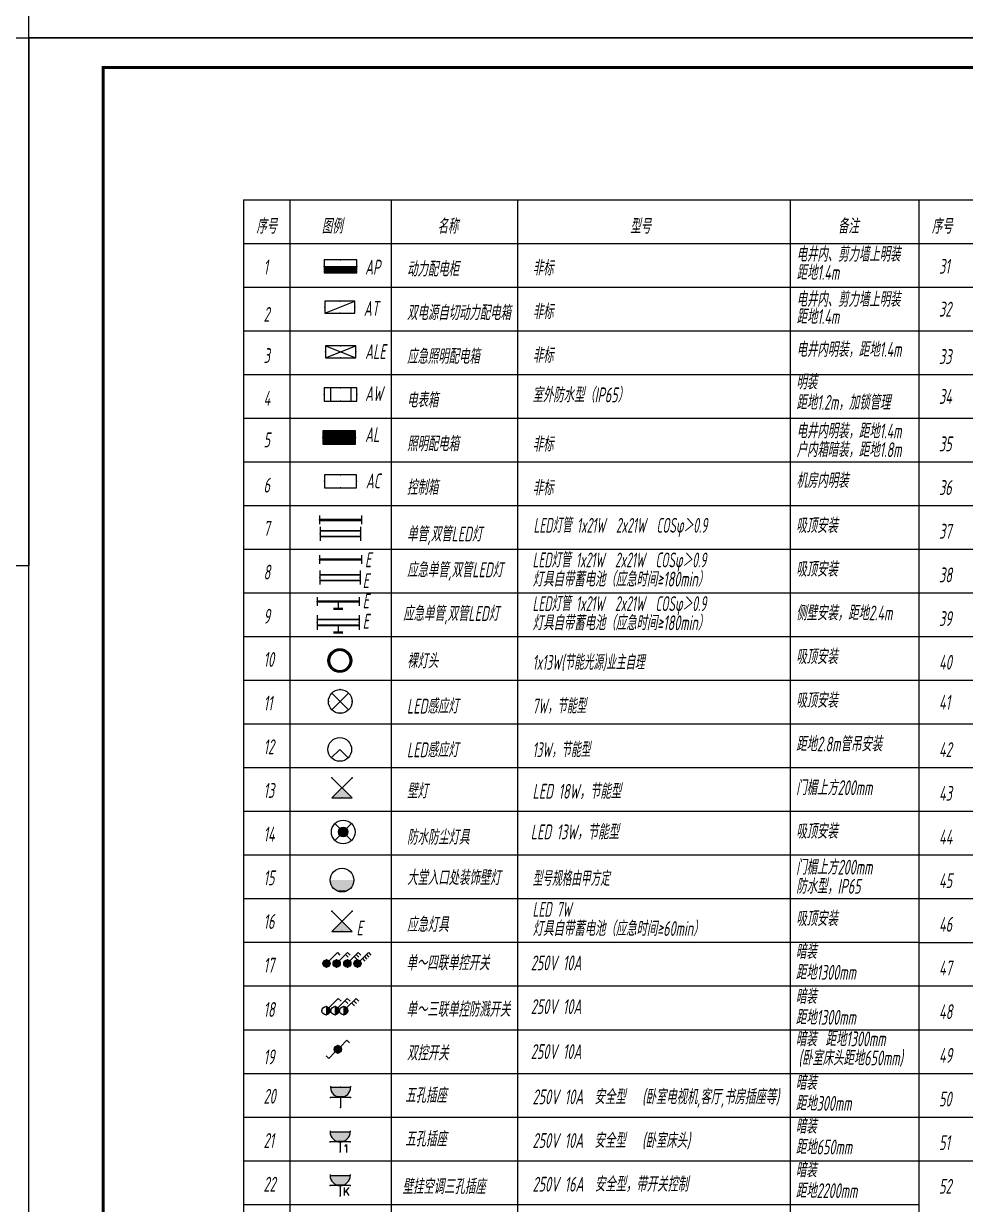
# Model space of a CAD drawing. Extents: x 3002737 to 4077523, y -995787 to -7267.
# Drawn here: x 3032556 to 3064324, y -678726 to -638912 of the extents above; entities that cross this region are included whole.
import ezdxf
from ezdxf.enums import TextEntityAlignment as Align

# ---------------------------------------------------------------- set-up
doc = ezdxf.new("R2010")
doc.units = 0
doc.header["$LTSCALE"] = 1000
doc.header["$MEASUREMENT"] = 0
doc.linetypes.add('CONTINOUS', pattern=[0])
doc.layers.get('0').update_dxf_attribs({"linetype": 'CONTINUOUS'})
doc.layers.add('DIM', color=3, linetype='CONTINUOUS', lineweight=20)
doc.layers.add('图框', color=147, linetype='CONTINUOUS', lineweight=20)
for name, color, linetype in [('EQUIP-插座', 3, 'CONTINUOUS'), ('EQUIP-照明', 3, 'CONTINUOUS'), ('EQUIP-箱柜', 3, 'CONTINUOUS'), ('TEL_TEXT', 7, 'CONTINUOUS'), ('text', 7, 'CONTINUOUS'), ('TK', 252, 'CONTINUOUS')]:
    doc.layers.add(name, color=color, linetype=linetype)
doc.styles.add('_TCH_LABEL', font='COMPLEX', dxfattribs={"bigfont": 'GBCBIG'})
doc.styles.add('_TEL_DIM', font='SIMPLEX', dxfattribs={"width": 0.8, "height": 3.5, "bigfont": 'HZTXT'})
doc.styles.add('HZTXT', font='gbeitc.shx', dxfattribs={"width": 0.8, "height": 400, "bigfont": 'hztxt.shx'})
doc.styles.get("Standard").update_dxf_attribs({"font": 'gbenor.shx', "bigfont": 'gbcbig.shx'})

# ---------------------------------------------------------------- blocks, each defined once
blk = doc.blocks.new('$equip$00001962')
for p, q in [((0.147, 0.356), (0.625, 0.833)), ((0.625, 0.833), (0.766, 0.692))]:
    blk.add_line(p, q)
blk.add_circle((0, 0.208), 0.208)
for p in [(-0.208, 0.208), (0, 0.417), (0, 0), (0.208, 0.208)]:
    blk.add_point(p)
for points in [[(-0.18, 0.313), (0.18, 0.313), (-0.208, 0.208), (0.208, 0.208)], [(-0.18, 0.104), (0.18, 0.104), (-0.208, 0.208), (0.208, 0.208)], [(-0.104, 0.389), (0.104, 0.389), (-0.18, 0.313), (0.18, 0.313)], [(-0.104, 0.028), (0.104, 0.028), (-0.18, 0.104), (0.18, 0.104)], [(0, 0.417), (0, 0.417), (-0.104, 0.389), (0.104, 0.389)], [(0, 0), (0, 0), (-0.104, 0.028), (0.104, 0.028)]]:
    blk.add_solid(points)
at = {"layer": 'TEL_TEXT', "style": '_TEL_DIM', "flags": 1}
blk.add_attdef('A', text='', height=0.00002, dxfattribs=at).set_placement((0, 0), align=Align.MIDDLE_CENTER)
blk = doc.blocks.new('$equip$00001963')
for p, q in [((0.147, 0.356), (0.625, 0.833)), ((0.512, 0.72), (0.653, 0.579)), ((0.625, 0.833), (0.766, 0.692))]:
    blk.add_line(p, q)
blk.add_circle((0, 0.208), 0.208)
for p in [(-0.208, 0.208), (0, 0.417), (0, 0), (0.208, 0.208)]:
    blk.add_point(p)
for points in [[(-0.18, 0.313), (0.18, 0.313), (-0.208, 0.208), (0.208, 0.208)], [(-0.18, 0.104), (0.18, 0.104), (-0.208, 0.208), (0.208, 0.208)], [(-0.104, 0.389), (0.104, 0.389), (-0.18, 0.313), (0.18, 0.313)], [(-0.104, 0.028), (0.104, 0.028), (-0.18, 0.104), (0.18, 0.104)], [(0, 0.417), (0, 0.417), (-0.104, 0.389), (0.104, 0.389)], [(0, 0), (0, 0), (-0.104, 0.028), (0.104, 0.028)]]:
    blk.add_solid(points)
at = {"layer": 'TEL_TEXT', "style": '_TEL_DIM', "flags": 1}
blk.add_attdef('A', text='', height=0.00002, dxfattribs=at).set_placement((0, 0), align=Align.MIDDLE_CENTER)
blk = doc.blocks.new('$equip$00001964')
for p, q in [((0.147, 0.356), (0.625, 0.833)), ((0.512, 0.72), (0.653, 0.579)), ((0.625, 0.833), (0.766, 0.692)), ((0.399, 0.607), (0.54, 0.466))]:
    blk.add_line(p, q)
blk.add_circle((0, 0.208), 0.208)
for p in [(-0.208, 0.208), (0, 0.417), (0, 0), (0.208, 0.208)]:
    blk.add_point(p)
for points in [[(-0.18, 0.313), (0.18, 0.313), (-0.208, 0.208), (0.208, 0.208)], [(-0.18, 0.104), (0.18, 0.104), (-0.208, 0.208), (0.208, 0.208)], [(-0.104, 0.389), (0.104, 0.389), (-0.18, 0.313), (0.18, 0.313)], [(-0.104, 0.028), (0.104, 0.028), (-0.18, 0.104), (0.18, 0.104)], [(0, 0.417), (0, 0.417), (-0.104, 0.389), (0.104, 0.389)], [(0, 0), (0, 0), (-0.104, 0.028), (0.104, 0.028)]]:
    blk.add_solid(points)
at = {"layer": 'TEL_TEXT', "style": '_TEL_DIM', "flags": 1}
blk.add_attdef('A', text='', height=0.00002, dxfattribs=at).set_placement((0, 0), align=Align.MIDDLE_CENTER)
blk = doc.blocks.new('$equip$00001965')
for p, q in [((0.147, 0.356), (0.625, 0.833)), ((0.512, 0.72), (0.653, 0.579)), ((0.625, 0.833), (0.766, 0.692)), ((0.286, 0.494), (0.427, 0.353)), ((0.399, 0.607), (0.54, 0.466))]:
    blk.add_line(p, q)
blk.add_circle((0, 0.208), 0.208)
for p in [(-0.208, 0.208), (0, 0.417), (0, 0), (0.208, 0.208)]:
    blk.add_point(p)
for points in [[(-0.18, 0.312), (0.18, 0.312), (-0.208, 0.208), (0.208, 0.208)], [(-0.18, 0.104), (0.18, 0.104), (-0.208, 0.208), (0.208, 0.208)], [(-0.104, 0.389), (0.104, 0.389), (-0.18, 0.312), (0.18, 0.312)], [(-0.104, 0.028), (0.104, 0.028), (-0.18, 0.104), (0.18, 0.104)], [(0, 0.417), (0, 0.417), (-0.104, 0.389), (0.104, 0.389)], [(0, 0), (0, 0), (-0.104, 0.028), (0.104, 0.028)]]:
    blk.add_solid(points)
at = {"layer": 'TEL_TEXT', "style": '_TEL_DIM', "flags": 1}
blk.add_attdef('A', text='', height=0.00002, dxfattribs=at).set_placement((0, 0), align=Align.MIDDLE_CENTER)
blk = doc.blocks.new('$equip$00001213')
for p, q in [((0.147, 0.356), (0.625, 0.833)), ((0.625, 0.833), (0.766, 0.692))]:
    blk.add_line(p, q)
blk.add_circle((0, 0.208), 0.208)
for p in [(-0.208, 0.208), (0, 0.417), (0, 0), (0.208, 0.208)]:
    blk.add_point(p)
for points in [[(0.104, 0.389), (0.104, 0.028), (0, 0.417), (0, 0)], [(0.18, 0.313), (0.18, 0.104), (0.104, 0.389), (0.104, 0.028)], [(0.208, 0.208), (0.208, 0.208), (0.18, 0.313), (0.18, 0.104)]]:
    blk.add_solid(points)
at = {"flags": 9}
blk.add_attdef('A', (0, 0), '', height=0.00002, dxfattribs=at)
blk = doc.blocks.new('$equip$00001214')
for p, q in [((0.147, 0.356), (0.625, 0.833)), ((0.512, 0.72), (0.653, 0.579)), ((0.625, 0.833), (0.766, 0.692)), ((0, 0.417), (0, 0))]:
    blk.add_line(p, q)
blk.add_circle((0, 0.208), 0.208)
for p in [(-0.208, 0.208), (0, 0.417), (0.208, 0.208), (0, 0)]:
    blk.add_point(p)
for points in [[(0.104, 0.389), (0.104, 0.028), (0, 0.417), (0, 0)], [(0.18, 0.313), (0.18, 0.104), (0.104, 0.389), (0.104, 0.028)], [(0.208, 0.208), (0.208, 0.208), (0.18, 0.313), (0.18, 0.104)]]:
    blk.add_solid(points)
at = {"flags": 9}
blk.add_attdef('A', (0, 0), '', height=0.00002, dxfattribs=at)
blk = doc.blocks.new('$equip$00001215')
for p, q in [((0.147, 0.356), (0.625, 0.833)), ((0.399, 0.607), (0.54, 0.466)), ((0.512, 0.72), (0.653, 0.579)), ((0.625, 0.833), (0.766, 0.692)), ((0, 0.417), (0, 0))]:
    blk.add_line(p, q)
blk.add_circle((0, 0.208), 0.208)
for p in [(-0.208, 0.208), (0, 0.417), (0, 0), (0.208, 0.208)]:
    blk.add_point(p)
for points in [[(0.104, 0.389), (0.104, 0.028), (0, 0.417), (0, 0)], [(0.18, 0.313), (0.18, 0.104), (0.104, 0.389), (0.104, 0.028)], [(0.208, 0.208), (0.208, 0.208), (0.18, 0.313), (0.18, 0.104)]]:
    blk.add_solid(points)
at = {"flags": 9}
blk.add_attdef('A', (0, 0), '', height=0.00002, dxfattribs=at)
blk = doc.blocks.new('$equip$00001208')
for p, q in [((0.147, 0.356), (0.512, 0.72)), ((0.512, 0.72), (0.653, 0.579)), ((-0.147, 0.061), (-0.512, -0.304)), ((-0.512, -0.304), (-0.653, -0.162))]:
    blk.add_line(p, q)
blk.add_circle((0, 0.208), 0.208)
for points in [[(-0.18, 0.312), (0.18, 0.312), (-0.208, 0.208), (0.208, 0.208)], [(-0.18, 0.104), (0.18, 0.104), (-0.208, 0.208), (0.208, 0.208)], [(-0.104, 0.389), (0.104, 0.389), (-0.18, 0.312), (0.18, 0.312)], [(-0.104, 0.028), (0.104, 0.028), (-0.18, 0.104), (0.18, 0.104)], [(0, 0.417), (0, 0.417), (-0.104, 0.389), (0.104, 0.389)], [(0, 0), (0, 0), (-0.104, 0.028), (0.104, 0.028)]]:
    blk.add_solid(points)
at = {"layer": 'EQUIP-照明'}
for p in [(-0.208, 0.208), (0, 0.417), (0, 0), (0.208, 0.208)]:
    blk.add_point(p, dxfattribs=at)
at = {"layer": 'EQUIP-照明', "flags": 9}
blk.add_attdef('A', (0, 0), '', height=0.00002, dxfattribs=at)
blk = doc.blocks.new('$equip$00001159')
for p, q in [((-1.2, 0.25), (-1.2, -0.25)), ((-1.2, 0), (1.2, 0)), ((1.2, 0.25), (1.2, -0.25))]:
    blk.add_line(p, q)
at = {"const_width": 0.14}
blk.add_lwpolyline([(-1.2, 0), (1.2, 0)], dxfattribs=at)
at = {"layer": 'EQUIP-照明'}
for p in [(-1.2, 0), (0, 0), (1.2, 0)]:
    blk.add_point(p, dxfattribs=at)
at = {"layer": 'EQUIP-照明', "flags": 9}
blk.add_attdef('A', (0, 0), '', height=0.00002, dxfattribs=at)
blk = doc.blocks.new('$equip$00001160')
for p, q in [((-1.2, 0.417), (-1.2, -0.417)), ((-1.2, 0.167), (1.2, 0.167)), ((1.2, 0.417), (1.2, -0.417)), ((-1.2, -0.167), (1.2, -0.167))]:
    blk.add_line(p, q)
at = {"const_width": 0.1}
for points in [[(-1.2, 0.167), (1.2, 0.167)], [(-1.2, -0.167), (1.2, -0.167)]]:
    blk.add_lwpolyline(points, dxfattribs=at)
at = {"layer": 'EQUIP-照明'}
for p in [(-1.2, 0), (0, 0.167), (1.2, 0), (0, -0.167)]:
    blk.add_point(p, dxfattribs=at)
at = {"layer": 'EQUIP-照明', "flags": 9}
blk.add_attdef('A', (0, 0), '', height=0.00002, dxfattribs=at)
blk = doc.blocks.new('$equip$00002539')
for p, q in [((-0.354, 0.354), (0.354, -0.354)), ((0.354, 0.354), (-0.354, -0.354))]:
    blk.add_line(p, q)
at = {"const_width": 0.032}
blk.add_lwpolyline([(-0.5, 0, 1), (0.5, 0, 1), (-0.5, 0, 0.911406)], format="xyb", dxfattribs=at)
blk.add_circle((0, 0), 0.5)
for p in [(0, 0.5), (-0.5, 0), (0.5, 0), (0, -0.5)]:
    blk.add_point(p)
at = {"color": 7, "style": '_TEL_DIM', "flags": 1}
blk.add_attdef('A', text='', height=0.00002, dxfattribs=at).set_placement((0, 0), align=Align.MIDDLE_CENTER)
blk = doc.blocks.new('$equip$00001149')
for p, q in [((-0.354, 0.354), (0.354, -0.354)), ((0.354, 0.354), (-0.354, -0.354))]:
    blk.add_line(p, q)
for radius in [0.5, 0.2]:
    blk.add_circle((0, 0), radius)
for points in [[(-0.173, 0.1), (0.173, 0.1), (-0.2, 0), (0.2, 0)], [(-0.173, -0.1), (0.173, -0.1), (-0.2, 0), (0.2, 0)], [(-0.1, 0.173), (0.1, 0.173), (-0.173, 0.1), (0.173, 0.1)], [(0, 0.2), (0, 0.2), (-0.1, 0.173), (0.1, 0.173)], [(-0.1, -0.173), (0.1, -0.173), (-0.173, -0.1), (0.173, -0.1)], [(0, -0.2), (0, -0.2), (-0.1, -0.173), (0.1, -0.173)]]:
    blk.add_solid(points)
at = {"flags": 9}
blk.add_attdef('A', (0, 0), '', height=0.00002, dxfattribs=at)
blk = doc.blocks.new('$equip$00001154')
for p, q in [((0, 0.283), (0, -0.283)), ((0, 0.283), (0.566, -0.283)), ((0.566, 0.283), (0, -0.283))]:
    blk.add_line(p, q)
for p in [(0, 0.004), (0.283, 0), (0.566, 0.283), (0.566, -0.283)]:
    blk.add_point(p)
blk.add_solid([(0, -0.283), (0.283, 0), (0, 0.283)])
at = {"layer": 'TEL_TEXT', "style": '_TEL_DIM', "flags": 1}
blk.add_attdef('A', text='', height=0.00002, dxfattribs=at).set_placement((0, 0), align=Align.MIDDLE_CENTER)
blk = doc.blocks.new('$equip$00001165')
for p, q in [((-1.2, 0.995), (-1.2, 0.162)), ((-1.2, 0.745), (1.2, 0.745)), ((1.2, 0.995), (1.2, 0.162)), ((-1.2, 0.412), (1.2, 0.412)), ((0, 0.412), (0, 0))]:
    blk.add_line(p, q)
for points, const_width in [([(-1.2, 0.745), (1.2, 0.745)], 0.1), ([(-1.2, 0.412), (1.2, 0.412)], 0.1), ([(-0.282, 0), (0.282, 0)], 0.14)]:
    blk.add_lwpolyline(points, dxfattribs=dict(const_width=const_width))
for p in [(0, 0.745), (-1.2, 0.579), (0, 0), (1.2, 0.579)]:
    blk.add_point(p)
at = {"flags": 9}
blk.add_attdef('A', (0, 0), '', height=0.00002, dxfattribs=at)
blk = doc.blocks.new('$equip$00001164')
for p, q in [((-1.2, 0.662), (-1.2, 0.162)), ((-1.2, 0.412), (1.2, 0.412)), ((0, 0.412), (0, 0)), ((0, 0), (0, 0)), ((1.2, 0.662), (1.2, 0.162))]:
    blk.add_line(p, q)
at = {"const_width": 0.14}
for points in [[(-1.2, 0.412), (1.2, 0.412)], [(-0.282, 0), (0.282, 0)]]:
    blk.add_lwpolyline(points, dxfattribs=at)
for p in [(-1.2, 0.412), (0, 0.412), (0, 0), (1.2, 0.412)]:
    blk.add_point(p)
at = {"flags": 9}
blk.add_attdef('A', (0, 0), '', height=0.00002, dxfattribs=at)
blk = doc.blocks.new('$equip$00001428')
for p, q in [((0.75, 0.6), (-0.75, 0.6)), ((-0.75, 0.6), (-0.75, 0)), ((-0.469, 0.6), (-0.469, 0)), ((0.469, 0.6), (0.469, 0)), ((0.75, 0), (0.75, 0.6)), ((-0.75, 0), (0.75, 0))]:
    blk.add_line(p, q)
for p in [(0, 0.6), (-0.75, 0.3), (0, 0), (0.75, 0.3)]:
    blk.add_point(p)
at = {"style": '_TCH_LABEL', "flags": 9}
blk.add_attdef('A', (0, 0), '', height=0.00002, dxfattribs=at)
blk = doc.blocks.new('*X10')
at = {"color": 0}
for p, q in [((-250, 33), (-183, 100)), ((-250, 68), (-218, 100)), ((-247, 0), (-147, 100)), ((-212, 0), (-112, 100)), ((-177, 0), (-77, 100)), ((-141, 0), (-41, 100)), ((-106, 0), (-6, 100)), ((-71, 0), (29, 100)), ((-35, 0), (65, 100)), ((0, 0), (100, 100)), ((35, 0), (135, 100)), ((71, 0), (171, 100)), ((106, 0), (206, 100)), ((141, 0), (241, 100)), ((177, 0), (250, 73)), ((212, 0), (250, 38)), ((247, 0), (250, 3))]:
    blk.add_line(p, q, dxfattribs=at)
blk = doc.blocks.new('$equip$00001414')
for p, q in [((0.75, 0.6), (-0.75, 0.6)), ((-0.75, 0.6), (-0.75, 0)), ((0.75, 0), (0.75, 0.6)), ((-0.75, 0.3), (0.75, 0.3)), ((-0.75, 0), (0.75, 0))]:
    blk.add_line(p, q)
at = {"const_width": 0.3}
blk.add_lwpolyline([(-0.75, 0.15), (0.75, 0.15)], dxfattribs=at)
for p in [(0, 0.6), (-0.75, 0.3), (0, 0), (0.75, 0.3)]:
    blk.add_point(p)
at = {"xscale": 0.00300000000061118, "yscale": 0.00300000000061118, "zscale": 0.00300000000061118}
blk.add_blockref('*X10', (0, 0), dxfattribs=at)
at = {"style": '_TCH_LABEL', "flags": 9}
blk.add_attdef('A', (0, 0), '', height=0.00002, dxfattribs=at)
blk = doc.blocks.new('*X8')
at = {"color": 0}
for p, q in [((-250, 33), (-83, 200)), ((-250, 68), (-118, 200)), ((-250, 104), (-154, 200)), ((-250, 139), (-189, 200)), ((-250, 174), (-224, 200)), ((-247, 0), (-47, 200)), ((-212, 0), (-12, 200)), ((-177, 0), (23, 200)), ((-141, 0), (59, 200)), ((-106, 0), (94, 200)), ((-71, 0), (129, 200)), ((-35, 0), (165, 200)), ((0, 0), (200, 200)), ((35, 0), (235, 200)), ((71, 0), (250, 179)), ((106, 0), (250, 144)), ((141, 0), (250, 109)), ((177, 0), (250, 73)), ((212, 0), (250, 38)), ((247, 0), (250, 3))]:
    blk.add_line(p, q, dxfattribs=at)
blk = doc.blocks.new('$equip$00001421')
for p, q in [((0.75, 0.6), (-0.75, 0.6)), ((-0.75, 0.6), (-0.75, 0)), ((0.75, 0), (0.75, 0.6)), ((-0.75, 0), (0.75, 0))]:
    blk.add_line(p, q)
at = {"const_width": 0.6}
blk.add_lwpolyline([(-0.75, 0.3), (0.75, 0.3)], dxfattribs=at)
for p in [(0, 0.6), (-0.75, 0.3), (0, 0), (0.75, 0.3)]:
    blk.add_point(p)
at = {"xscale": 0.00300000000061118, "yscale": 0.00300000000061118, "zscale": 0.00300000000061118}
blk.add_blockref('*X8', (0, 0), dxfattribs=at)
at = {"style": '_TCH_LABEL', "flags": 9}
blk.add_attdef('A', (0, 0), '', height=0.00002, dxfattribs=at)
blk = doc.blocks.new('$equip$00001416')
for p, q in [((0.75, 0.6), (-0.75, 0.6)), ((-0.75, 0), (0.75, 0.6)), ((-0.75, 0.6), (-0.75, 0)), ((0.75, 0), (0.75, 0.6)), ((-0.75, 0), (0.75, 0))]:
    blk.add_line(p, q)
for p in [(0, 0.6), (-0.75, 0.3), (0, 0), (0.75, 0.3)]:
    blk.add_point(p)
at = {"style": '_TCH_LABEL', "flags": 9}
blk.add_attdef('A', (0, 0), '', height=0.00002, dxfattribs=at)
blk = doc.blocks.new('$equip$00001424')
for p, q in [((-0.75, 0), (0.75, 0.6)), ((-0.75, 0.6), (0.75, 0)), ((0.75, 0.6), (-0.75, 0.6)), ((-0.75, 0.6), (-0.75, 0)), ((0.75, 0), (0.75, 0.6)), ((-0.75, 0), (0.75, 0))]:
    blk.add_line(p, q)
for p in [(0, 0.6), (-0.75, 0.3), (0, 0), (0.75, 0.3)]:
    blk.add_point(p)
at = {"style": '_TCH_LABEL', "flags": 9}
blk.add_attdef('A', (0, 0), '', height=0.00002, dxfattribs=at)
blk = doc.blocks.new('$equip$00001413')
for p, q in [((0.75, 0.6), (-0.75, 0.6)), ((-0.75, 0.6), (-0.75, 0)), ((0.75, 0), (0.75, 0.6)), ((-0.75, 0), (0.75, 0))]:
    blk.add_line(p, q)
for p in [(0, 0.6), (-0.75, 0.3), (0, 0), (0.75, 0.3)]:
    blk.add_point(p)
at = {"style": '_TCH_LABEL', "flags": 9}
blk.add_attdef('A', (0, 0), '', height=0.00002, dxfattribs=at)
blk = doc.blocks.new('$equip$00001151')
blk.add_circle((0, 0.5), 0.5)
for points in [[(0.433, 0.25), (-0.433, 0.25), (0.5, 0.5), (-0.5, 0.5)], [(0.25, 0.067), (-0.25, 0.067), (0.433, 0.25), (-0.433, 0.25)], [(0, 0), (0, 0), (0.25, 0.067), (-0.25, 0.067)]]:
    blk.add_solid(points)
at = {"flags": 9}
blk.add_attdef('A', (0, 0), '', height=0.00002, dxfattribs=at)
blk = doc.blocks.new('$equip$00001237')
for p, q in [((-0.5, 1.05), (-0.5, 1)), ((-0.5, 1), (0.5, 1)), ((0.5, 1.05), (0.5, 1)), ((0.5, 0.5), (-0.5, 0.5)), ((0, 0.5), (0, 0))]:
    blk.add_line(p, q)
blk.add_arc((0, 1), 0.5, 180, 0)
for p in [(0, 1), (-0.5, 0.5), (0, 0), (0.5, 0.5)]:
    blk.add_point(p)
for points in [[(0.433, 0.75), (-0.433, 0.75), (0.5, 1), (-0.5, 1)], [(0.25, 0.567), (-0.25, 0.567), (0.433, 0.75), (-0.433, 0.75)], [(0, 0.5), (0, 0.5), (0.25, 0.567), (-0.25, 0.567)]]:
    blk.add_solid(points)
at = {"flags": 9}
blk.add_attdef('A', (0, 0), '', height=0.00002, dxfattribs=at)
blk = doc.blocks.new('$equip$00001764')
for p, q in [((-0.5, 1.05), (-0.5, 1)), ((-0.5, 1), (0.5, 1)), ((0.5, 1.05), (0.5, 1)), ((0.5, 0.5), (-0.5, 0.5)), ((0, 0.5), (0, 0))]:
    blk.add_line(p, q)
blk.add_arc((0, 1), 0.5, 180, 0)
for p in [(-0.5, 0.5), (0, 0), (0.5, 0.5)]:
    blk.add_point(p)
for points in [[(0.433, 0.75), (-0.433, 0.75), (0.5, 1), (-0.5, 1)], [(0.25, 0.567), (-0.25, 0.567), (0.433, 0.75), (-0.433, 0.75)], [(0, 0.5), (0, 0.5), (0.25, 0.567), (-0.25, 0.567)]]:
    blk.add_solid(points)
at = {"color": 7, "style": '_TEL_DIM'}
blk.add_attdef('$TEXT$', text='', height=0.4, dxfattribs=at).set_placement((0.303, 0.211), align=Align.MIDDLE_CENTER)
at = {"color": 7, "style": '_TEL_DIM', "flags": 1}
blk.add_attdef('A', text='', height=0.00002, dxfattribs=at).set_placement((0, 0), align=Align.MIDDLE_CENTER)
blk = doc.blocks.new('$equip$00001176')
for q in [(-0.354, -0.354), (0.354, -0.354)]:
    blk.add_line((0, 0), q)
blk.add_circle((0, 0), 0.5)
at = {"style": '_TCH_LABEL', "flags": 9}
blk.add_attdef('A', (0, 0), '', height=0.00002, dxfattribs=at)
blk = doc.blocks.new('$equip$00001150')
at = {"const_width": 0.1}
blk.add_lwpolyline([(-0.45, 0, 1), (0.45, 0, 1)], format="xyb", close=True, dxfattribs=at)
blk.add_circle((0, 0), 0.5)
at = {"flags": 9}
blk.add_attdef('A', (0, 0), '', height=0.00002, dxfattribs=at)

msp = doc.modelspace()

# ---------------------------------------------------------------- linework, layer by layer
at = {"layer": 'DIM', "color": 2, "linetype": 'Continuous'}
for p, q in [((3039969.2, -644854), (3062753.2, -644854)), ((3062753.2, -644854.5), (3077565.7, -644854.5)), ((3039969.2, -646326.7), (3062753.2, -646326.7)), ((3062753.2, -646327.2), (3077565.7, -646327.2)), ((3039969.2, -647799.4), (3062753.2, -647799.4)), ((3062753.2, -647799.9), (3077565.7, -647799.9)), ((3039969.2, -649272.1), (3062753.2, -649272.1)), ((3062753.2, -649272.6), (3077565.7, -649272.6)), ((3039969.2, -650744.8), (3062753.2, -650744.8)), ((3062753.2, -650745.3), (3077565.7, -650745.3)), ((3039969.2, -652217.5), (3062753.2, -652217.5)), ((3062753.2, -652218), (3077565.7, -652218)), ((3039969.2, -653690.2), (3062753.2, -653690.2)), ((3062753.2, -653690.7), (3077565.7, -653690.7)), ((3039969.2, -655162.9), (3062753.2, -655162.9)), ((3062753.2, -655163.4), (3077565.7, -655163.4)), ((3039969.2, -656635.5), (3062753.2, -656635.5)), ((3062753.2, -656636.1), (3077565.7, -656636.1)), ((3039969.2, -658108.2), (3062753.2, -658108.2)), ((3062753.2, -658108.8), (3077565.7, -658108.8)), ((3039969.2, -659580.9), (3062753.2, -659580.9)), ((3062753.2, -659581.5), (3077565.7, -659581.5)), ((3039969.2, -661053.6), (3062753.2, -661053.6)), ((3062753.2, -661054.1), (3077565.7, -661054.1)), ((3039969.2, -662526.3), (3062753.2, -662526.3)), ((3062753.2, -662526.8), (3077565.7, -662526.8)), ((3039969.2, -663999), (3062753.2, -663999)), ((3062753.2, -663999.5), (3077565.7, -663999.5)), ((3039969.2, -665471.7), (3062753.2, -665471.7)), ((3039969.2, -665471.7), (3062753.2, -665471.7)), ((3062753.2, -665472.2), (3077565.7, -665472.2)), ((3039969.2, -666944.4), (3062753.2, -666944.4)), ((3062753.2, -666944.9), (3077565.7, -666944.9)), ((3039969.2, -668417.1), (3062753.2, -668417.1)), ((3039969.2, -668417.1), (3062753.2, -668417.1)), ((3039969.2, -668417.1), (3062753.2, -668417.1)), ((3039969.2, -668417.1), (3062753.2, -668417.1)), ((3062753.2, -668417.6), (3077565.7, -668417.6)), ((3039969.2, -669889.8), (3062753.2, -669889.8)), ((3039969.2, -669889.8), (3062753.2, -669889.8)), ((3062753.2, -669890.3), (3077565.7, -669890.3)), ((3039969.2, -671362.5), (3062753.2, -671362.5)), ((3062753.2, -671362.5), (3077565.7, -671362.5)), ((3039969.2, -672835.2), (3062753.2, -672835.2)), ((3062753.2, -672835.2), (3077565.7, -672835.2)), ((3062753.2, -672835.7), (3064323.7, -672835.7)), ((3039969.2, -674307.9), (3062753.2, -674307.9)), ((3039969.2, -674307.9), (3062753.2, -674307.9)), ((3039969.2, -674307.9), (3062753.2, -674307.9)), ((3039969.2, -674307.9), (3062753.2, -674307.9)), ((3039969.2, -674307.9), (3062753.2, -674307.9)), ((3062753.2, -674308.4), (3064323.7, -674308.4)), ((3062753.2, -674308.4), (3077565.7, -674308.4)), ((3039969.2, -675780.6), (3062753.2, -675780.6)), ((3039969.2, -675780.6), (3062753.2, -675780.6)), ((3062753.2, -675780.6), (3077565.7, -675780.6)), ((3062753.2, -675781.1), (3064323.7, -675781.1)), ((3039969.2, -677253.3), (3062753.2, -677253.3)), ((3062753.2, -677253.8), (3064323.7, -677253.8)), ((3062753.2, -677253.8), (3077565.7, -677253.8)), ((3039969.2, -678726), (3062753.2, -678726))]:
    msp.add_line(p, q, dxfattribs=at)
at = {"layer": 'text', "color": 2}
msp.add_lwpolyline([(3032735, -657194.9), (3002736.8, -657194.9), (3002736.8, -639386.6), (3032735, -639386.6)], close=True, dxfattribs=at)
at = {"layer": 'TK', "color": 2}
for p, q in [((3039969.2, -644854), (3039969.2, -693452.9)), ((3041539.6, -644854), (3041539.6, -693452.9)), ((3044958, -644854), (3044958, -693452.9)), ((3049211.2, -644854), (3049211.2, -693452.9)), ((3058409.4, -644854), (3058409.4, -693452.9)), ((3062753.2, -644854), (3062753.2, -668417.1)), ((3062753.2, -644854.5), (3062753.2, -693452.9)), ((3062753.2, -646326.7), (3062753.2, -693452.9))]:
    msp.add_line(p, q, dxfattribs=at)
at = {"layer": '图框'}
for points in [[(3032735, -597432.4), (3092134.8, -597432.4), (3092134.8, -639386.6), (3032735, -639386.6)], [(3032735, -639386.6), (3116835, -639386.6), (3116835, -698786.6), (3032735, -698786.6)]]:
    msp.add_lwpolyline(points, close=True, dxfattribs=at)
at = {"layer": '图框', "const_width": 100}
msp.add_lwpolyline([(3115835, -697786.6), (3115835, -640386.6), (3035235, -640386.6), (3035235, -697786.6)], close=True, dxfattribs=at)

# ---------------------------------------------------------------- block references
at = {"layer": 'EQUIP-插座', "xscale": 678.8571428656578, "yscale": 678.8571428656578, "zscale": 678.8571428656578}
msp.add_blockref('$equip$00001237', (3043248.8, -675457.7), dxfattribs=at)
at = {"layer": 'EQUIP-插座'}
ref = msp.add_blockref('$equip$00001764', (3043233.7, -676959.9), dxfattribs=dict(at, xscale=678.8571428656578, yscale=678.8571428656578, zscale=678.8571428656578))
ref.add_attrib('$TEXT$', '1', dxfattribs={"layer": '0', "color": 7, "height": 271.5, "style": '_TEL_DIM'}).set_placement((3043439.4, -676845.5), align=Align.MIDDLE_CENTER)
at = {"layer": 'EQUIP-插座', "xscale": 678.8571428656578, "yscale": 678.8571428656578, "zscale": 678.8571428656578}
msp.add_blockref('$equip$00001764', (3043233.7, -678432.6), dxfattribs=at).add_auto_attribs({'$TEXT$': 'K'})
at = {"layer": 'EQUIP-照明'}
for name, p, xscale, yscale, zscale in [('$equip$00001159', (3043248.8, -655648), 589.285714328289, 589.285714328289, 589.285714328289), ('$equip$00001160', (3043241.1, -656112.3), 565.714285671711, 565.714285671711, 565.714285671711), ('$equip$00001159', (3043248.8, -656977.9), 589.285714328289, 589.285714328289, 589.285714328289), ('$equip$00001160', (3043224.7, -657591.5), 565.714285671711, 565.714285671711, 565.714285671711), ('$equip$00001164', (3043167.4, -658643.8), 589, 589, 589), ('$equip$00001165', (3043167.4, -659443.9), 589, 589, 589), ('$equip$00001150', (3043223.3, -660389.6), 800, 800, 800), ('$equip$00002539', (3043237.4, -661766.9), 800, 800, 800), ('$equip$00001176', (3043219.4, -663386.1), 800, 800, 800), ('$equip$00001149', (3043336.6, -666169.4), 800, 800, 800), ('$equip$00001151', (3043296.3, -668191.1), 800, 800, 800), ('$equip$00001962', (3042772.7, -670728.2), 589.285714328289, 589.285714328289, 589.285714328289), ('$equip$00001963', (3043116, -670728.2), 589.285714328289, 589.285714328289, 589.285714328289), ('$equip$00001964', (3043476.4, -670728.2), 589.285714328289, 589.285714328289, 589.285714328289), ('$equip$00001965', (3043819.7, -670728.2), 589.285714328289, 589.285714328289, 589.285714328289), ('$equip$00001208', (3043156, -673623.1), 600, 600, 600)]:
    msp.add_blockref(name, p, dxfattribs=dict(at, xscale=xscale, yscale=yscale, zscale=zscale))
at = {"layer": 'EQUIP-照明', "xscale": 1200, "yscale": 1200, "zscale": 1200, "rotation": 90}
for p in [(3043296.1, -665021), (3043296.1, -669523.8)]:
    msp.add_blockref('$equip$00001154', p, dxfattribs=at)
at = {"layer": 'EQUIP-照明', "linetype": 'ByBlock', "xscale": 662.9464285969734, "yscale": 662.9464285969734, "zscale": 662.9464285969734}
for name, p in [('$equip$00001213', (3042757.4, -672335.2)), ('$equip$00001214', (3043061.4, -672335.2)), ('$equip$00001215', (3043355.2, -672335.2))]:
    msp.add_blockref(name, p, dxfattribs=at)
at = {"layer": 'EQUIP-箱柜', "linetype": 'CONTINOUS', "xscale": 736.6071428656578, "yscale": 736.6071428656578, "zscale": 736.6071428656578}
msp.add_blockref('$equip$00001414', (3043248.8, -647317.6), dxfattribs=at)
at = {"layer": 'EQUIP-箱柜'}
for name, p, xscale, yscale, zscale in [('$equip$00001416', (3043222.3, -648673.2), 678.8571428656578, 678.8571428656578, 678.8571428656578), ('$equip$00001424', (3043248.8, -650178.6), 678.8571428656578, 678.8571428656578, 678.8571428656578), ('$equip$00001421', (3043197.5, -653086.8), 736.6071428656578, 736.6071428656578, 736.6071428656578), ('$equip$00001413', (3043248.8, -654560.1), 720, 720, 720)]:
    msp.add_blockref(name, p, dxfattribs=dict(at, xscale=xscale, yscale=yscale, zscale=zscale))
at = {"layer": 'EQUIP-箱柜', "ltscale": 5, "xscale": 736.6071428656578, "yscale": 736.6071428656578, "zscale": 736.6071428656578}
msp.add_blockref('$equip$00001428', (3043248.8, -651638.1), dxfattribs=at)

# ---------------------------------------------------------------- texts
at = {"color": 0, "style": 'HZTXT'}
for s, width, p in [('序号', 0.7, (3040402.9, -645993.7)), ('图例', 0.7, (3042612.8, -645993.7)), ('名称', 0.7, (3046514.9, -645993.7)), ('型号', 0.7, (3053015.4, -645993.7)), ('备注', 0.7, (3060021.8, -645993.7)), ('序号', 0.7, (3063187, -645994.2)), ('电井内、剪力墙上明装', 0.7, (3058625.8, -646938.7)), ('1', 0.7, (3040650.5, -647369.1)), ('AP', 0.7, (3044074.8, -647374.2)), ('动力配电柜', 0.7, (3045487.6, -647438.3)), ('非标', 0.7, (3049724, -647403.1)), ('31', 0.7, (3063434.6, -647348.4)), ('距地1.4m', 0.7, (3058625.8, -647553.9)), ('电井内、剪力墙上明装', 0.7, (3058625.8, -648459.5)), ('2', 0.7, (3040650.5, -648967.2)), ('AT', 0.7, (3044030.6, -648768.9)), ('双电源自切动力配电箱', 0.7, (3045487.6, -648911)), ('非标', 0.7, (3049725, -648875.8)), ('距地1.4m', 0.7, (3058625.8, -649039.6)), ('32', 0.7, (3063434.6, -648790)), ('ALE', 0.7, (3044074.8, -650221.9)), ('ALE', 0.7, (3044074.8, -650221.9)), ('电井内明装，距地1.4m', 0.7, (3058625.8, -650149.6)), ('3', 0.7, (3040650.5, -650355.2)), ('应急照明配电箱', 0.7, (3045487.6, -650383.7)), ('非标', 0.7, (3049725, -650348.5)), ('33', 0.7, (3063434.6, -650388.1)), ('明装', 0.7, (3058618.4, -651246.9)), ('4', 0.7, (3040650.5, -651795.5)), ('AW', 0.7, (3044074.8, -651638.7)), ('电表箱', 0.7, (3045487.6, -651856.4)), ('室外防水型（IP65）', 0.7, (3049717.6, -651680.5)), ('34', 0.7, (3063434.6, -651735.4)), ('距地1.2m，加锁管理', 0.7, (3058618.4, -651933.4)), ('AL', 0.7, (3044074.8, -653022)), ('电井内明装，距地1.4m', 0.7, (3058625.8, -652898.7)), ('5', 0.7, (3040650.5, -653196.4)), ('照明配电箱', 0.7, (3045487.6, -653329.1)), ('非标', 0.7, (3049724, -653340.9)), ('35', 0.7, (3063434.6, -653333.5)), ('户内箱暗装，距地1.8m', 0.7, (3058625.8, -653529.2)), ('AC', 0.7, (3044100.2, -654581.9)), ('机房内明装', 0.7, (3058625.8, -654567.7)), ('6', 0.7, (3040650.5, -654724.7)), ('控制箱', 0.7, (3045487.6, -654801.8)), ('非标', 0.7, (3049724, -654813.6)), ('36', 0.7, (3063434.6, -654806.2)), ('7', 0.7, (3040650.5, -656184)), ('LED灯管 1x21W  2x21W  COSφ＞0.9', 0.65, (3049757.1, -656078.5)), ('吸顶安装', 0.7, (3058612.9, -656088.1)), ('单管,双管LED灯', 0.7, (3045487.6, -656374.1)), ('37', 0.7, (3063434.6, -656278.9)), ('E', 0.7, (3044070.5, -657241.6)), ('LED灯管 1x21W  2x21W  COSφ＞0.9', 0.65, (3049724, -657246.7)), ('8', 0.7, (3040650.5, -657656.7)), ('应急单管,双管LED灯', 0.7, (3045487.6, -657579.8)), ('灯具自带蓄电池（应急时间≥180min）', 0.7, (3049724, -657893.9)), ('吸顶安装', 0.7, (3058612.9, -657560.8)), ('38', 0.7, (3063434.6, -657751.5)), ('E', 0.7, (3043994.7, -657948.4)), ('E', 0.7, (3043994.7, -658627.2)), ('应急单管,双管LED灯', 0.7, (3045355.1, -659052.5)), ('LED灯管 1x21W  2x21W  COSφ＞0.9', 0.65, (3049724, -658719.4)), ('侧壁安装，距地2.4m', 0.7, (3058612.9, -659033.5)), ('9', 0.7, (3040650.5, -659142.8)), ('E', 0.7, (3043994.7, -659314.7)), ('灯具自带蓄电池（应急时间≥180min）', 0.7, (3049724, -659366.6)), ('39', 0.7, (3063434.6, -659224.2)), ('10', 0.7, (3040650.5, -660602.1)), ('裸灯头', 0.7, (3045487.6, -660652.8)), ('吸顶安装', 0.7, (3058612.9, -660508.6)), ('1x13W(节能光源)业主自理', 0.65, (3049724, -660698.1)), ('40', 0.7, (3063434.6, -660696.9)), ('11', 0.7, (3040650.5, -662074.8)), ('LED感应灯', 0.7, (3045487.6, -662177)), ('7W，节能型 ', 0.65, (3049724, -662170.8)), ('吸顶安装', 0.7, (3058612.9, -661981.3)), ('41', 0.7, (3063434.6, -662044.2)), ('距地2.8m管吊安装', 0.7, (3058612.9, -663454)), ('12', 0.7, (3040650.5, -663547.5)), ('LED感应灯', 0.7, (3045487.6, -663649.7)), ('13W，节能型 ', 0.65, (3049724, -663643.5)), ('42', 0.7, (3063434.6, -663642.3)), ('壁灯', 0.7, (3045487.6, -665038.5)), ('LED 18W，节能型', 0.7, (3049724, -665047)), ('门楣上方200mm', 0.7, (3058612.9, -664926.7)), ('13', 0.7, (3040650.5, -665020.2)), ('43', 0.7, (3063434.6, -665115)), ('14', 0.7, (3040650.5, -666492.9)), ('防水防尘灯具', 0.7, (3045487.6, -666595.1)), ('吸顶安装', 0.7, (3058612.9, -666397)), ('44', 0.7, (3063434.6, -666587.7)), ('门楣上方200mm', 0.7, (3058612.9, -667605.6)), ('15', 0.7, (3040650.5, -667965.6)), ('大堂入口处装饰壁灯', 0.7, (3045487.6, -667962.7)), ('型号规格由甲方定', 0.65, (3049724, -667987.5)), ('45', 0.7, (3063434.6, -668060.4)), ('防水型，IP65', 0.7, (3058612.9, -668249.1)), ('LED 7W', 0.65, (3049724, -669028.2)), ('吸顶安装', 0.7, (3058612.9, -669342.4)), ('16', 0.7, (3040650.5, -669438.3)), ('E', 0.7, (3043786.6, -669658.8)), ('应急灯具', 0.7, (3045487.6, -669540.5)), ('灯具自带蓄电池（应急时间≥60min）', 0.7, (3049724, -669675.5)), ('46', 0.7, (3063434.6, -669533.1)), ('暗装', 0.7, (3058601.5, -670449.9)), ('17', 0.7, (3040650.5, -670911)), ('距地1300mm', 0.7, (3058601.5, -671151.5)), ('47', 0.7, (3063434.6, -671005.8)), ('暗装', 0.7, (3058601.5, -671966.7)), ('18', 0.7, (3040650.5, -672404.9)), ('48', 0.7, (3063434.6, -672478.5)), ('距地1300mm', 0.7, (3058601.5, -672668.3)), ('暗装', 0.7, (3058601.5, -673395.3)), ('距地1300mm', 0.7, (3059602.2, -673395.3)), ('19', 0.7, (3040650.5, -674003)), ('(卧室床头距地650mm)', 0.7, (3058694.2, -674039.3)), ('49', 0.7, (3063434.6, -673951.2)), ('暗装', 0.7, (3058601.5, -674868)), ('20', 0.7, (3040650.5, -675329)), ('五孔插座', 0.7, (3045425, -675299.6)), ('250V 10A  安全型', 0.7, (3049724, -675350.8)), ('(卧室电视机,客厅,书房插座等)', 0.7, (3053416, -675350.8)), ('距地300mm', 0.7, (3058601.5, -675569.6)), ('50', 0.7, (3063434.6, -675423.9)), ('暗装', 0.7, (3058601.5, -676340.7)), ('21', 0.7, (3040650.5, -676823)), ('五孔插座', 0.7, (3045425, -676772.3)), ('250V 10A  安全型', 0.7, (3049724, -676823.5)), ('(卧室床头)', 0.7, (3053416, -676823.5)), ('51', 0.7, (3063434.6, -676896.6)), ('距地650mm', 0.7, (3058601.5, -677042.3)), ('暗装', 0.7, (3058601.5, -677813.4)), ('22', 0.7, (3040650.5, -678295.7)), ('壁挂空调三孔插座', 0.7, (3045334.8, -678376.6)), ('250V 16A  安全型，带开关控制', 0.7, (3049724, -678296.2)), ('距地2200mm', 0.7, (3058601.5, -678515)), ('52', 0.7, (3063434.6, -678369.3))]:
    msp.add_text(s, height=500, dxfattribs=dict(at, width=width)).set_placement(p)
at = {"color": 0, "style": 'HZTXT', "width": 0.7}
for s, p in [('LED 13W，节能型', (3049663.6, -666166.3)), ('单～四联单控开关', (3045465.1, -670584.4)), ('250V 10A', (3049663.6, -670584.4)), ('单～三联单控防溅开关', (3045467.8, -672150.5)), ('250V 10A', (3049663.6, -672057.1)), ('双控开关', (3045487.6, -673623.1)), ('250V 10A', (3049663.6, -673573.9))]:
    msp.add_text(s, height=500, dxfattribs=at).set_placement(p, align=Align.MIDDLE_LEFT)

doc.saveas('drawing.dxf')
